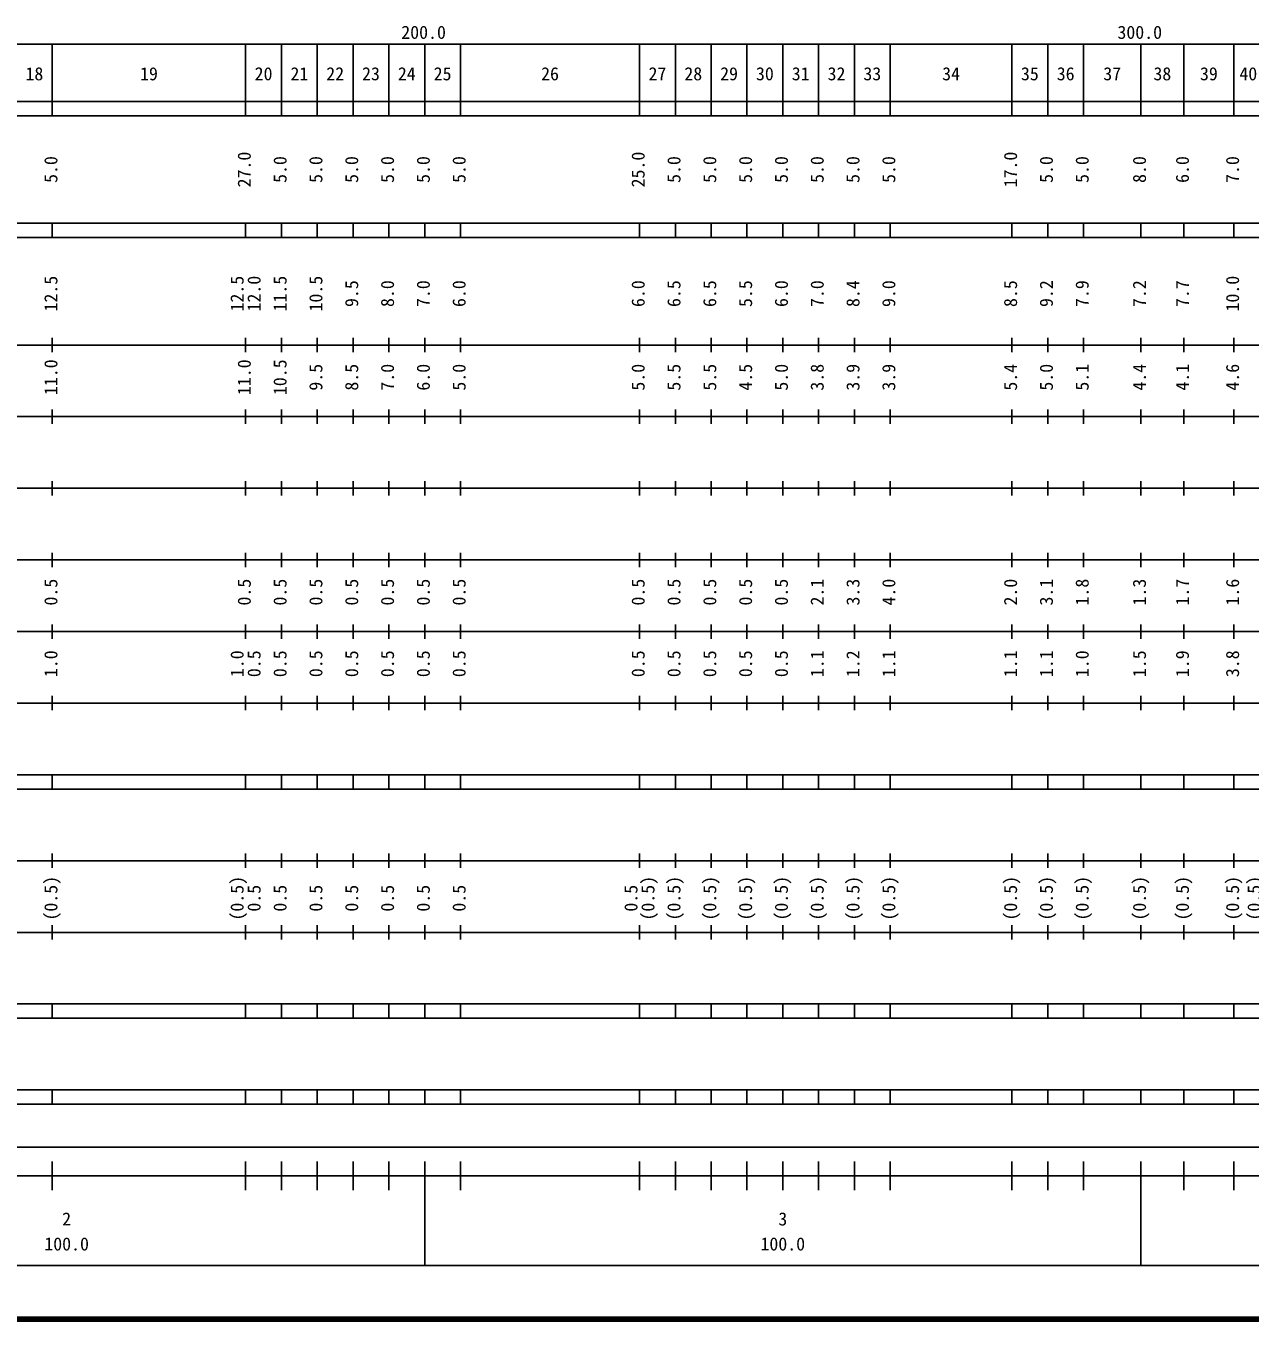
# Model space of a CAD drawing. Units: millimetres on the paper, enlarged 1000 times. Extents: x 40000 to 680000, y 20000 to 380000.
# Drawn here: x 212308 to 383259, y 20000 to 200558 of the extents above; entities that cross this region are included whole.
import ezdxf
from ezdxf.enums import TextEntityAlignment as Align

# ---------------------------------------------------------------- set-up
doc = ezdxf.new("R2010")
doc.units = ezdxf.units.MM
doc.header["$LTSCALE"] = 1000
doc.layers.add('M-TTL', color=2, linetype='Continuous', lineweight=140)
doc.layers.add('M-TTL-BAND', color=7, linetype='Continuous', lineweight=25)
doc.styles.add('ＭＳ ゴシック', font='')
doc.styles.get('ＭＳ ゴシック').set_extended_font_data('MS Gothic')

msp = doc.modelspace()

# ---------------------------------------------------------------- linework, layer by layer
at = {"layer": 'M-TTL'}
msp.add_line((40000, 20000), (680000, 20000), dxfattribs=at)
at = {"layer": 'M-TTL-BAND'}
for p, q in [((68000, 198000), (579000, 198000)), ((216000, 188000), (216000, 198000)), ((243000, 188000), (243000, 198000)), ((248000, 188000), (248000, 198000)), ((253000, 188000), (253000, 198000)), ((258000, 188000), (258000, 198000)), ((263000, 188000), (263000, 198000)), ((268000, 188000), (268000, 198000)), ((273000, 188000), (273000, 198000)), ((298000, 188000), (298000, 198000)), ((303000, 188000), (303000, 198000)), ((308000, 188000), (308000, 198000)), ((313000, 188000), (313000, 198000)), ((318000, 188000), (318000, 198000)), ((323000, 188000), (323000, 198000)), ((328000, 188000), (328000, 198000)), ((333000, 188000), (333000, 198000)), ((350000, 188000), (350000, 198000)), ((355000, 188000), (355000, 198000)), ((360000, 188000), (360000, 198000)), ((368000, 188000), (368000, 198000)), ((374000, 188000), (374000, 198000)), ((381000, 188000), (381000, 198000)), ((40000, 190000), (579000, 190000)), ((40000, 188000), (579000, 188000)), ((40000, 173000), (579000, 173000)), ((216000, 171000), (216000, 173000)), ((243000, 171000), (243000, 173000)), ((248000, 171000), (248000, 173000)), ((253000, 171000), (253000, 173000)), ((258000, 171000), (258000, 173000)), ((263000, 171000), (263000, 173000)), ((268000, 171000), (268000, 173000)), ((273000, 171000), (273000, 173000)), ((298000, 171000), (298000, 173000)), ((303000, 171000), (303000, 173000)), ((308000, 171000), (308000, 173000)), ((313000, 171000), (313000, 173000)), ((318000, 171000), (318000, 173000)), ((323000, 171000), (323000, 173000)), ((328000, 171000), (328000, 173000)), ((333000, 171000), (333000, 173000)), ((350000, 171000), (350000, 173000)), ((355000, 171000), (355000, 173000)), ((360000, 171000), (360000, 173000)), ((368000, 171000), (368000, 173000)), ((374000, 171000), (374000, 173000)), ((381000, 171000), (381000, 173000)), ((40000, 171000), (579000, 171000)), ((40000, 156000), (579000, 156000)), ((216000, 155000), (216000, 157000)), ((243000, 155000), (243000, 157000)), ((248000, 155000), (248000, 157000)), ((253000, 155000), (253000, 157000)), ((258000, 155000), (258000, 157000)), ((263000, 155000), (263000, 157000)), ((268000, 155000), (268000, 157000)), ((273000, 155000), (273000, 157000)), ((298000, 155000), (298000, 157000)), ((303000, 155000), (303000, 157000)), ((308000, 155000), (308000, 157000)), ((313000, 155000), (313000, 157000)), ((318000, 155000), (318000, 157000)), ((323000, 155000), (323000, 157000)), ((328000, 155000), (328000, 157000)), ((333000, 155000), (333000, 157000)), ((350000, 155000), (350000, 157000)), ((355000, 155000), (355000, 157000)), ((360000, 155000), (360000, 157000)), ((368000, 155000), (368000, 157000)), ((374000, 155000), (374000, 157000)), ((381000, 155000), (381000, 157000)), ((216000, 145000), (216000, 147000)), ((243000, 145000), (243000, 147000)), ((248000, 145000), (248000, 147000)), ((253000, 145000), (253000, 147000)), ((258000, 145000), (258000, 147000)), ((263000, 145000), (263000, 147000)), ((268000, 145000), (268000, 147000)), ((273000, 145000), (273000, 147000)), ((298000, 145000), (298000, 147000)), ((303000, 145000), (303000, 147000)), ((308000, 145000), (308000, 147000)), ((313000, 145000), (313000, 147000)), ((318000, 145000), (318000, 147000)), ((323000, 145000), (323000, 147000)), ((328000, 145000), (328000, 147000)), ((333000, 145000), (333000, 147000)), ((350000, 145000), (350000, 147000)), ((355000, 145000), (355000, 147000)), ((360000, 145000), (360000, 147000)), ((368000, 145000), (368000, 147000)), ((374000, 145000), (374000, 147000)), ((381000, 145000), (381000, 147000)), ((46000, 146000), (579000, 146000)), ((52000, 136000), (579000, 136000)), ((216000, 135000), (216000, 137000)), ((243000, 135000), (243000, 137000)), ((248000, 135000), (248000, 137000)), ((253000, 135000), (253000, 137000)), ((258000, 135000), (258000, 137000)), ((263000, 135000), (263000, 137000)), ((268000, 135000), (268000, 137000)), ((273000, 135000), (273000, 137000)), ((298000, 135000), (298000, 137000)), ((303000, 135000), (303000, 137000)), ((308000, 135000), (308000, 137000)), ((313000, 135000), (313000, 137000)), ((318000, 135000), (318000, 137000)), ((323000, 135000), (323000, 137000)), ((328000, 135000), (328000, 137000)), ((333000, 135000), (333000, 137000)), ((350000, 135000), (350000, 137000)), ((355000, 135000), (355000, 137000)), ((360000, 135000), (360000, 137000)), ((368000, 135000), (368000, 137000)), ((374000, 135000), (374000, 137000)), ((381000, 135000), (381000, 137000)), ((216000, 125000), (216000, 127000)), ((243000, 125000), (243000, 127000)), ((248000, 125000), (248000, 127000)), ((253000, 125000), (253000, 127000)), ((258000, 125000), (258000, 127000)), ((263000, 125000), (263000, 127000)), ((268000, 125000), (268000, 127000)), ((273000, 125000), (273000, 127000)), ((298000, 125000), (298000, 127000)), ((303000, 125000), (303000, 127000)), ((308000, 125000), (308000, 127000)), ((313000, 125000), (313000, 127000)), ((318000, 125000), (318000, 127000)), ((323000, 125000), (323000, 127000)), ((328000, 125000), (328000, 127000)), ((333000, 125000), (333000, 127000)), ((350000, 125000), (350000, 127000)), ((355000, 125000), (355000, 127000)), ((360000, 125000), (360000, 127000)), ((368000, 125000), (368000, 127000)), ((374000, 125000), (374000, 127000)), ((381000, 125000), (381000, 127000)), ((46000, 126000), (579000, 126000)), ((52000, 116000), (579000, 116000)), ((216000, 115000), (216000, 117000)), ((243000, 115000), (243000, 117000)), ((248000, 115000), (248000, 117000)), ((253000, 115000), (253000, 117000)), ((258000, 115000), (258000, 117000)), ((263000, 115000), (263000, 117000)), ((268000, 115000), (268000, 117000)), ((273000, 115000), (273000, 117000)), ((298000, 115000), (298000, 117000)), ((303000, 115000), (303000, 117000)), ((308000, 115000), (308000, 117000)), ((313000, 115000), (313000, 117000)), ((318000, 115000), (318000, 117000)), ((323000, 115000), (323000, 117000)), ((328000, 115000), (328000, 117000)), ((333000, 115000), (333000, 117000)), ((350000, 115000), (350000, 117000)), ((355000, 115000), (355000, 117000)), ((360000, 115000), (360000, 117000)), ((368000, 115000), (368000, 117000)), ((374000, 115000), (374000, 117000)), ((381000, 115000), (381000, 117000)), ((216000, 105000), (216000, 107000)), ((243000, 105000), (243000, 107000)), ((248000, 105000), (248000, 107000)), ((253000, 105000), (253000, 107000)), ((258000, 105000), (258000, 107000)), ((263000, 105000), (263000, 107000)), ((268000, 105000), (268000, 107000)), ((273000, 105000), (273000, 107000)), ((298000, 105000), (298000, 107000)), ((303000, 105000), (303000, 107000)), ((308000, 105000), (308000, 107000)), ((313000, 105000), (313000, 107000)), ((318000, 105000), (318000, 107000)), ((323000, 105000), (323000, 107000)), ((328000, 105000), (328000, 107000)), ((333000, 105000), (333000, 107000)), ((350000, 105000), (350000, 107000)), ((355000, 105000), (355000, 107000)), ((360000, 105000), (360000, 107000)), ((368000, 105000), (368000, 107000)), ((374000, 105000), (374000, 107000)), ((381000, 105000), (381000, 107000)), ((46000, 106000), (579000, 106000)), ((40000, 96000), (579000, 96000)), ((216000, 94000), (216000, 96000)), ((243000, 94000), (243000, 96000)), ((248000, 94000), (248000, 96000)), ((253000, 94000), (253000, 96000)), ((258000, 94000), (258000, 96000)), ((263000, 94000), (263000, 96000)), ((268000, 94000), (268000, 96000)), ((273000, 94000), (273000, 96000)), ((298000, 94000), (298000, 96000)), ((303000, 94000), (303000, 96000)), ((308000, 94000), (308000, 96000)), ((313000, 94000), (313000, 96000)), ((318000, 94000), (318000, 96000)), ((323000, 94000), (323000, 96000)), ((328000, 94000), (328000, 96000)), ((333000, 94000), (333000, 96000)), ((350000, 94000), (350000, 96000)), ((355000, 94000), (355000, 96000)), ((360000, 94000), (360000, 96000)), ((368000, 94000), (368000, 96000)), ((374000, 94000), (374000, 96000)), ((381000, 94000), (381000, 96000)), ((40000, 94000), (579000, 94000)), ((216000, 83000), (216000, 85000)), ((243000, 83000), (243000, 85000)), ((248000, 83000), (248000, 85000)), ((253000, 83000), (253000, 85000)), ((258000, 83000), (258000, 85000)), ((263000, 83000), (263000, 85000)), ((268000, 83000), (268000, 85000)), ((273000, 83000), (273000, 85000)), ((298000, 83000), (298000, 85000)), ((303000, 83000), (303000, 85000)), ((308000, 83000), (308000, 85000)), ((313000, 83000), (313000, 85000)), ((318000, 83000), (318000, 85000)), ((323000, 83000), (323000, 85000)), ((328000, 83000), (328000, 85000)), ((333000, 83000), (333000, 85000)), ((350000, 83000), (350000, 85000)), ((355000, 83000), (355000, 85000)), ((360000, 83000), (360000, 85000)), ((368000, 83000), (368000, 85000)), ((374000, 83000), (374000, 85000)), ((381000, 83000), (381000, 85000)), ((49000, 84000), (579000, 84000)), ((216000, 73000), (216000, 75000)), ((243000, 73000), (243000, 75000)), ((248000, 73000), (248000, 75000)), ((253000, 73000), (253000, 75000)), ((258000, 73000), (258000, 75000)), ((263000, 73000), (263000, 75000)), ((268000, 73000), (268000, 75000)), ((273000, 73000), (273000, 75000)), ((298000, 73000), (298000, 75000)), ((303000, 73000), (303000, 75000)), ((308000, 73000), (308000, 75000)), ((313000, 73000), (313000, 75000)), ((318000, 73000), (318000, 75000)), ((323000, 73000), (323000, 75000)), ((328000, 73000), (328000, 75000)), ((333000, 73000), (333000, 75000)), ((350000, 73000), (350000, 75000)), ((355000, 73000), (355000, 75000)), ((360000, 73000), (360000, 75000)), ((368000, 73000), (368000, 75000)), ((374000, 73000), (374000, 75000)), ((381000, 73000), (381000, 75000)), ((40000, 74000), (579000, 74000)), ((40000, 64000), (579000, 64000)), ((216000, 62000), (216000, 64000)), ((243000, 62000), (243000, 64000)), ((248000, 62000), (248000, 64000)), ((253000, 62000), (253000, 64000)), ((258000, 62000), (258000, 64000)), ((263000, 62000), (263000, 64000)), ((268000, 62000), (268000, 64000)), ((273000, 62000), (273000, 64000)), ((298000, 62000), (298000, 64000)), ((303000, 62000), (303000, 64000)), ((308000, 62000), (308000, 64000)), ((313000, 62000), (313000, 64000)), ((318000, 62000), (318000, 64000)), ((323000, 62000), (323000, 64000)), ((328000, 62000), (328000, 64000)), ((333000, 62000), (333000, 64000)), ((350000, 62000), (350000, 64000)), ((355000, 62000), (355000, 64000)), ((360000, 62000), (360000, 64000)), ((368000, 62000), (368000, 64000)), ((374000, 62000), (374000, 64000)), ((381000, 62000), (381000, 64000)), ((40000, 62000), (579000, 62000)), ((40000, 52000), (579000, 52000)), ((216000, 50000), (216000, 52000)), ((243000, 50000), (243000, 52000)), ((248000, 50000), (248000, 52000)), ((253000, 50000), (253000, 52000)), ((258000, 50000), (258000, 52000)), ((263000, 50000), (263000, 52000)), ((268000, 50000), (268000, 52000)), ((273000, 50000), (273000, 52000)), ((298000, 50000), (298000, 52000)), ((303000, 50000), (303000, 52000)), ((308000, 50000), (308000, 52000)), ((313000, 50000), (313000, 52000)), ((318000, 50000), (318000, 52000)), ((323000, 50000), (323000, 52000)), ((328000, 50000), (328000, 52000)), ((333000, 50000), (333000, 52000)), ((350000, 50000), (350000, 52000)), ((355000, 50000), (355000, 52000)), ((360000, 50000), (360000, 52000)), ((368000, 50000), (368000, 52000)), ((374000, 50000), (374000, 52000)), ((381000, 50000), (381000, 52000)), ((40000, 50000), (579000, 50000)), ((71000, 44000), (552000, 44000)), ((216000, 38000), (216000, 42000)), ((243000, 38000), (243000, 42000)), ((248000, 38000), (248000, 42000)), ((253000, 38000), (253000, 42000)), ((258000, 38000), (258000, 42000)), ((263000, 38000), (263000, 42000)), ((268000, 27500), (268000, 42000)), ((273000, 38000), (273000, 42000)), ((298000, 38000), (298000, 42000)), ((303000, 38000), (303000, 42000)), ((308000, 38000), (308000, 42000)), ((313000, 38000), (313000, 42000)), ((318000, 38000), (318000, 42000)), ((323000, 38000), (323000, 42000)), ((328000, 38000), (328000, 42000)), ((333000, 38000), (333000, 42000)), ((350000, 38000), (350000, 42000)), ((355000, 38000), (355000, 42000)), ((360000, 38000), (360000, 42000)), ((368000, 27500), (368000, 42000)), ((374000, 38000), (374000, 42000)), ((381000, 38000), (381000, 42000)), ((40000, 40000), (579000, 40000)), ((68000, 27500), (579000, 27500))]:
    msp.add_line(p, q, dxfattribs=at)

# ---------------------------------------------------------------- texts
at = {"layer": 'M-TTL-BAND', "style": 'ＭＳ ゴシック'}
for s, p in [('200.0', (267844, 198195)), ('300.0', (367844, 198195)), ('18', (213500, 192405)), ('19', (229500, 192405)), ('20', (245500, 192405)), ('21', (250500, 192405)), ('22', (255500, 192405)), ('23', (260500, 192405)), ('24', (265500, 192405)), ('25', (270500, 192405)), ('26', (285500, 192405)), ('27', (300500, 192405)), ('28', (305500, 192405)), ('29', (310500, 192405)), ('30', (315500, 192405)), ('31', (320500, 192405)), ('32', (325500, 192405)), ('33', (330500, 192405)), ('34', (341500, 192405)), ('35', (352500, 192405)), ('36', (357500, 192405)), ('37', (364000, 192405)), ('38', (371000, 192405)), ('39', (377500, 192405)), ('40', (383000, 192405)), ('2', (218000, 32523)), ('3', (318000, 32523)), ('100.0', (218000, 29033)), ('100.0', (318000, 29033))]:
    msp.add_text(s, height=1833, dxfattribs=at).set_placement(p, align=Align.BOTTOM_CENTER)
for s, p in [('27.0', (244262, 180500)), ('25.0', (299262, 180500)), ('17.0', (351262, 180500)), ('5.0', (217262, 180500)), ('5.0', (249262, 180500)), ('5.0', (254262, 180500)), ('5.0', (259262, 180500)), ('5.0', (264262, 180500)), ('5.0', (269262, 180500)), ('5.0', (274262, 180500)), ('5.0', (304262, 180500)), ('5.0', (309262, 180500)), ('5.0', (314262, 180500)), ('5.0', (319262, 180500)), ('5.0', (324262, 180500)), ('5.0', (329262, 180500)), ('5.0', (334262, 180500)), ('5.0', (356262, 180500)), ('5.0', (361262, 180500)), ('8.0', (369262, 180500)), ('6.0', (375262, 180500)), ('7.0', (382262, 180500)), ('12.5', (217262, 163174)), ('12.5', (243262, 163174)), ('12.0', (245632, 163174)), ('11.5', (249262, 163174)), ('10.5', (254262, 163174)), ('9.5', (259262, 163174)), ('8.0', (264262, 163174)), ('7.0', (269262, 163174)), ('6.0', (274262, 163174)), ('6.0', (299262, 163174)), ('6.5', (304262, 163174)), ('6.5', (309262, 163174)), ('5.5', (314262, 163174)), ('6.0', (319262, 163174)), ('7.0', (324262, 163174)), ('8.4', (329262, 163174)), ('9.0', (334262, 163174)), ('8.5', (351262, 163174)), ('9.2', (356262, 163174)), ('7.9', (361262, 163174)), ('7.2', (369262, 163174)), ('7.7', (375262, 163174)), ('10.0', (382262, 163174)), ('11.0', (217262, 151500)), ('11.0', (244262, 151500)), ('10.5', (249262, 151500)), ('9.5', (254262, 151500)), ('8.5', (259262, 151500)), ('7.0', (264262, 151500)), ('6.0', (269262, 151500)), ('5.0', (274262, 151500)), ('5.0', (299262, 151500)), ('5.5', (304262, 151500)), ('5.5', (309262, 151500)), ('4.5', (314262, 151500)), ('5.0', (319262, 151500)), ('3.8', (324262, 151500)), ('3.9', (329262, 151500)), ('3.9', (334262, 151500)), ('5.4', (351262, 151500)), ('5.0', (356262, 151500)), ('5.1', (361262, 151500)), ('4.4', (369262, 151500)), ('4.1', (375262, 151500)), ('4.6', (382262, 151500)), ('0.5', (217262, 121500)), ('0.5', (244262, 121500)), ('0.5', (249262, 121500)), ('0.5', (254262, 121500)), ('0.5', (259262, 121500)), ('0.5', (264262, 121500)), ('0.5', (269262, 121500)), ('0.5', (274262, 121500)), ('0.5', (299262, 121500)), ('0.5', (304262, 121500)), ('0.5', (309262, 121500)), ('0.5', (314262, 121500)), ('0.5', (319262, 121500)), ('2.1', (324262, 121500)), ('3.3', (329262, 121500)), ('4.0', (334262, 121500)), ('2.0', (351262, 121500)), ('3.1', (356262, 121500)), ('1.8', (361262, 121500)), ('1.3', (369262, 121500)), ('1.7', (375262, 121500)), ('1.6', (382262, 121500)), ('1.0', (217262, 111500)), ('1.0', (243262, 111500)), ('0.5', (245632, 111500)), ('0.5', (249262, 111500)), ('0.5', (254262, 111500)), ('0.5', (259262, 111500)), ('0.5', (264262, 111500)), ('0.5', (269262, 111500)), ('0.5', (274262, 111500)), ('0.5', (299262, 111500)), ('0.5', (304262, 111500)), ('0.5', (309262, 111500)), ('0.5', (314262, 111500)), ('0.5', (319262, 111500)), ('1.1', (324262, 111500)), ('1.2', (329262, 111500)), ('1.1', (334262, 111500)), ('1.1', (351262, 111500)), ('1.1', (356262, 111500)), ('1.0', (361262, 111500)), ('1.5', (369262, 111500)), ('1.9', (375262, 111500)), ('3.8', (382262, 111500)), ('(0.5)', (217262, 78764)), ('(0.5)', (243262, 78764)), ('(0.5)', (300632, 78764)), ('(0.5)', (304262, 78764)), ('(0.5)', (309262, 78764)), ('(0.5)', (314262, 78764)), ('(0.5)', (319262, 78764)), ('(0.5)', (324262, 78764)), ('(0.5)', (329262, 78764)), ('(0.5)', (334262, 78764)), ('(0.5)', (351262, 78764)), ('(0.5)', (356262, 78764)), ('(0.5)', (361262, 78764)), ('(0.5)', (369262, 78764)), ('(0.5)', (375262, 78764)), ('(0.5)', (382262, 78764)), ('(0.5)', (385262, 78764)), ('0.5', (245632, 78764)), ('0.5', (249262, 78764)), ('0.5', (254262, 78764)), ('0.5', (259262, 78764)), ('0.5', (264262, 78764)), ('0.5', (269262, 78764)), ('0.5', (274262, 78764)), ('0.5', (298262, 78764))]:
    msp.add_text(s, height=1833, rotation=90, dxfattribs=at).set_placement(p, align=Align.BOTTOM_CENTER)

doc.saveas('drawing.dxf')
